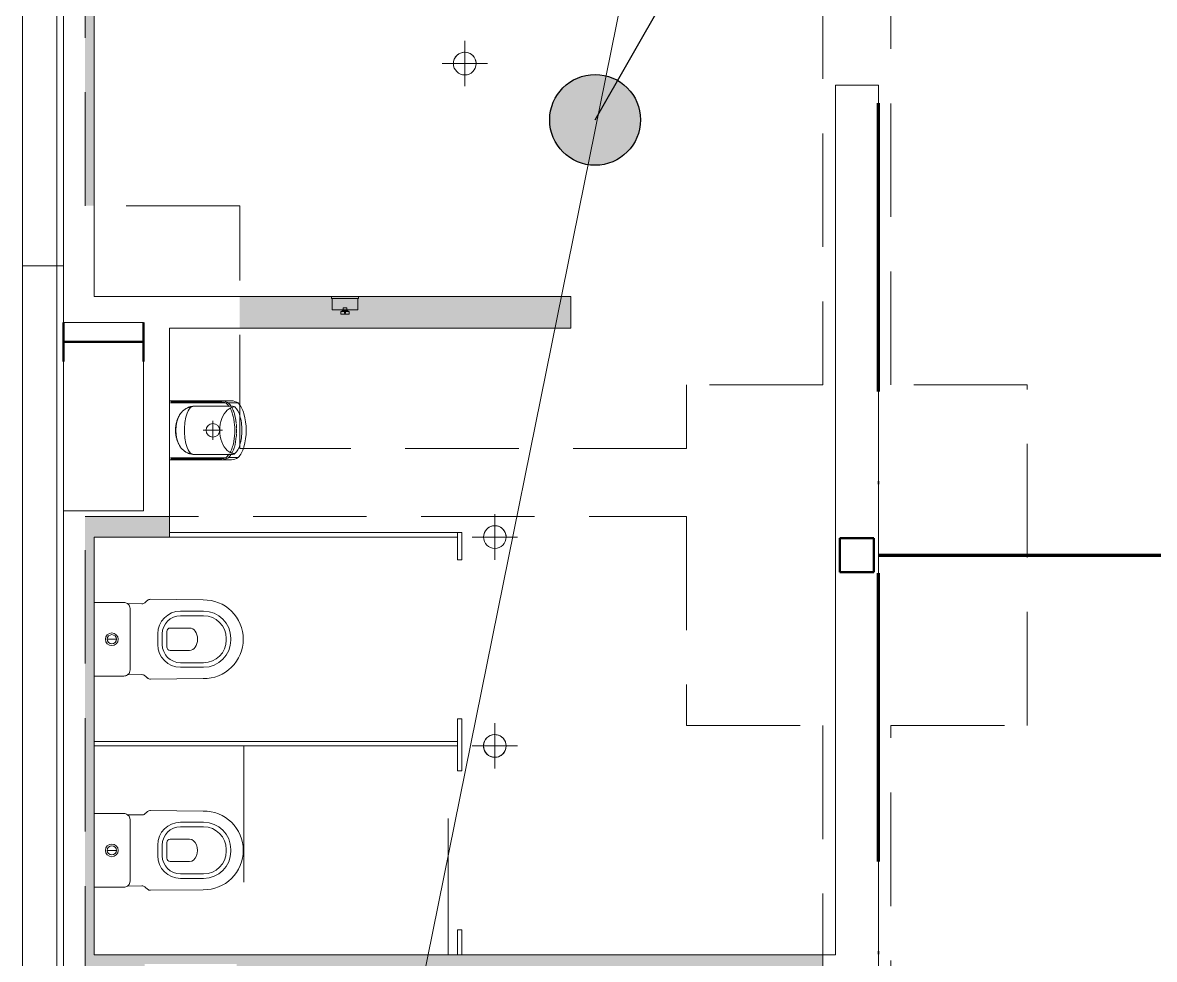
# Model space of a CAD drawing. Header units: millimetres. Extents: x 1606 to 178479, y -4237 to 231581.
# Drawn here: x 39586 to 44571, y 205460 to 209586 of the extents above; entities that cross this region are included whole.
import ezdxf

# ---------------------------------------------------------------- set-up
doc = ezdxf.new("R2010")
doc.units = ezdxf.units.MM
for name, pattern in [('_SGE_Grid Line', [13000, 12000, -500, 0, -500]), ('_SGE_Hidden', [740, 500, -240]), ('Dash', [1000, 600, -400]), ('Dash Dot', [2070, 1270, -400, 0, -400])]:
    doc.linetypes.add(name, pattern=pattern)
for name, color, linetype, lineweight in [('0-1', 7, 'Continuous', 5), ('A-DETL', 90, 'Continuous', 18), ('A-DETL-2', 90, 'Dash Dot', 70), ('A-GENM-1', 9, 'Continuous', 9), ('A-WALL-1', 253, 'Continuous', 18), ('A-WALL-2', 9, 'Continuous', 9), ('A-WALL-3', 113, 'Continuous', 20), ('G-ANNO-TEXT-2', 10, 'Continuous', 25), ('I-WALL-1', 9, 'Continuous', 9), ('I-WALL-2', 253, 'Continuous', 18), ('P-SANR-FIXT-1', 9, 'Continuous', 9), ('P-SANR-FIXT-2', 6, 'Dash', 9), ('S-BEAM-1', 7, '_SGE_Hidden', 18), ('S-COLS', 52, 'Continuous', 18), ('S-COLS-SYMB', 171, 'Continuous', 50), ('S-FNDN-1', 32, '_SGE_Hidden', 18), ('S-GRID-1', 1, '_SGE_Grid Line', 13)]:
    doc.layers.add(name, color=color, linetype=linetype, lineweight=lineweight)
doc.layers.add('A-WALL-PATT-1', color=254, linetype='Continuous', lineweight=35, transparency=1)

# ---------------------------------------------------------------- blocks, each defined once
blk = doc.blocks.new('WYA_PF_WC_Toilet_Ambulant - WC_Exposed Cistern-6055159-WAREHOUSE SLAB PLAN')
at = {"layer": 'P-SANR-FIXT-1'}
for p, q in [((162.3, 0), (-162.3, 0)), ((-162.3, 0), (-162.3, -131.4)), ((162.3, -131.4), (162.3, 0)), ((0, -98), (0, -57.7)), ((-157, -146.5), (-155.9, -210.3)), ((155.9, -210.3), (157, -146.5)), ((0, -159), (-115.5, -159)), ((0, -159), (115.5, -159)), ((-175.9, -248.7), (-173.3, -480.4)), ((173.3, -480.4), (175.9, -248.7)), ((0, -280), (-23.6, -280)), ((0, -280), (23.6, -280)), ((-49.3, -335), (-49.3, -420.5)), ((0, -320), (-34.3, -320)), ((0, -300), (-23.6, -300)), ((0, -300), (23.6, -300)), ((0, -320), (34.3, -320)), ((49.3, -335), (49.3, -420.5)), ((-123.6, -380), (-123.6, -482)), ((-103.6, -380), (-103.6, -482)), ((103.6, -380), (103.6, -482)), ((123.6, -380), (123.6, -482)), ((0, -582), (-3.6, -582)), ((0, -582), (3.6, -582)), ((0, -602), (-3.6, -602)), ((0, -602), (3.6, -602))]:
    blk.add_line(p, q, dxfattribs=at)
for radius in [28, 20.1]:
    blk.add_circle((0, -77.8), radius, dxfattribs=at)
for centre, radius, start, end in [((-138.2, -131.4), 24.1, 180, 218.728), ((-137.9, -134.8), 22.5, 211.539, 261.5271), ((137.9, -134.8), 22.5, 278.4729, 328.461), ((138.2, -131.4), 24.1, 321.272, 360), ((-115.5, 15.3), 174.3, 261.5271, 270), ((115.5, 15.3), 174.3, 270, 278.4729), ((-155.5, -248.5), 20.3, 138.7678, 180.3721), ((-3883.2, 3065.2), 4967.2, 318.3626, 318.5371), ((-176, -210.6), 20.1, 319.06, 0.7974), ((176, -210.6), 20.1, 179.2026, 220.94), ((3883.2, 3065.2), 4967.2, 221.4629, 221.6374), ((155.5, -248.5), 20.3, 359.6279, 41.2322), ((-23.6, -380), 100, 90, 180), ((23.6, -380), 100, 0, 90), ((-23.6, -380), 80, 90, 180), ((-34.3, -335), 15, 90, 180), ((23.6, -380), 80, 0, 90), ((34.3, -335), 15, 0, 90), ((0.3, -483.3), 173.6, 179.0526, 269.9087), ((-3.6, -482), 120, 180, 270), ((-3.6, -482), 100, 180, 270), ((-0.3, -483.3), 173.6, 270.0913, 0.9474), ((3.6, -482), 100, 270, 0), ((3.6, -482), 120, 270, 0)]:
    blk.add_arc(centre, radius, start, end, dxfattribs=at)
blk.add_ellipse((0, -420.5), major_axis=(-49.3, 0), ratio=0.710354, start_param=0, end_param=3.141593, dxfattribs=at)
at = {"layer": 'P-SANR-FIXT-2'}
for p, q in [((-460, -660), (-460, -1560)), ((460, -660), (-460, -660)), ((460, -1560), (460, -660)), ((-460, -1560), (460, -1560))]:
    blk.add_line(p, q, dxfattribs=at)
blk = doc.blocks.new('WYA_PF_WC_Toilet_Caroma Liano - Liano-7272794-WAREHOUSE SLAB PLAN')
at = {"layer": 'P-SANR-FIXT-1'}
for p, q in [((30680.7, 207043.4), (30449, 207046)), ((30331.7, 207032.4), (30200.3, 207032.4)), ((30200.3, 207032.4), (30200.3, 206707.8)), ((30410.5, 207026), (30346.8, 207027.1)), ((30580.3, 206993.7), (30682.3, 206993.7)), ((30359.3, 206870.1), (30359.3, 206985.6)), ((30580.3, 206973.7), (30682.3, 206973.7)), ((30480.3, 206870.1), (30480.3, 206893.7)), ((30500.3, 206870.1), (30500.3, 206893.7)), ((30520.3, 206870.1), (30520.3, 206904.4)), ((30535.3, 206919.4), (30620.8, 206919.4)), ((30298.2, 206870.1), (30258, 206870.1)), ((30359.3, 206870.1), (30359.3, 206754.6)), ((30480.3, 206870.1), (30480.3, 206846.5)), ((30500.3, 206870.1), (30500.3, 206846.5)), ((30520.3, 206870.1), (30520.3, 206835.8)), ((30782.3, 206870.1), (30782.3, 206873.7)), ((30782.3, 206870.1), (30782.3, 206866.5)), ((30802.3, 206870.1), (30802.3, 206873.7)), ((30802.3, 206870.1), (30802.3, 206866.5)), ((30535.3, 206820.8), (30620.8, 206820.8)), ((30580.3, 206766.5), (30682.3, 206766.5)), ((30580.3, 206746.5), (30682.3, 206746.5)), ((30200.3, 206707.8), (30331.7, 206707.8)), ((30346.8, 206713.1), (30410.5, 206714.2)), ((30449, 206694.2), (30680.7, 206696.8))]:
    blk.add_line(p, q, dxfattribs=at)
for radius in [28, 20.1]:
    blk.add_circle((30278.1, 206870.1), radius, dxfattribs=at)
for centre, radius, start, end in [((27135.1, 210753.3), 4967.2, 311.4629, 311.6374), ((30448.8, 207025.6), 20.3, 89.6279, 131.2322), ((30683.6, 206869.8), 173.6, 0.0913, 90.9474), ((30331.7, 207008.3), 24.1, 51.272, 90), ((30335.1, 207008), 22.5, 8.4729, 58.461), ((30185, 206985.6), 174.3, 0, 8.4729), ((30410.9, 207046.1), 20.1, 269.2026, 310.94), ((30580.3, 206893.7), 100, 90, 180), ((30682.3, 206873.7), 120, 0, 90), ((30580.3, 206893.7), 80, 90, 180), ((30682.3, 206873.7), 100, 0, 90), ((30535.3, 206904.4), 15, 90, 180), ((30580.3, 206846.5), 100, 180, 270), ((30580.3, 206846.5), 80, 180, 270), ((30683.6, 206870.4), 173.6, 269.0526, 359.9087), ((30682.3, 206866.5), 100, 270, 0), ((30682.3, 206866.5), 120, 270, 0), ((30535.3, 206835.8), 15, 180, 270), ((30185, 206754.6), 174.3, 351.5271, 0), ((30331.7, 206731.9), 24.1, 270, 308.728), ((30335.1, 206732.2), 22.5, 301.539, 351.5271), ((30410.9, 206694.1), 20.1, 49.06, 90.7974), ((27135.1, 202986.9), 4967.2, 48.3626, 48.5371), ((30448.8, 206714.6), 20.3, 228.7678, 270.3721)]:
    blk.add_arc(centre, radius, start, end, dxfattribs=at)
blk.add_ellipse((30620.8, 206870.1), major_axis=(0, 49.3), ratio=0.710354, start_param=3.141593, end_param=6.283185, dxfattribs=at)
blk = doc.blocks.new('WYA_PF_WC_Urinal - FIXFIT_BATH_WC_Urinal_Caroma_Cube 3-6056063-WAREHOUSE SLAB PLAN')
at = {"layer": 'P-SANR-FIXT-1'}
for p, q in [((-129.9, -230.7), (-129.9, 0)), ((-129.9, 0), (-124.9, 0)), ((-124.9, 0), (-124.9, -2.5)), ((-121.5, 0), (-118.4, 0)), ((118.4, 0), (121.5, 0)), ((121.5, 0), (121.5, -4.3)), ((124.9, -2.5), (124.9, 0)), ((124.9, 0), (129.9, 0)), ((-129.9, 0), (-129.9, -272.9)), ((129.9, 0), (-129.9, 0)), ((-124.9, -7.8), (-124.9, -230.7)), ((-121.5, 0), (-121.5, -4.3)), ((-121.5, -6.9), (-121.5, -247.8)), ((121.5, -6.9), (121.5, -247.8)), ((124.9, -230.7), (124.9, -7.8)), ((129.9, -272.9), (129.9, 0)), ((129.9, 0), (129.9, -230.7)), ((-106.5, -111.6), (-106.5, -272.9)), ((-106.5, -272.9), (-106.5, -111.6)), ((0, -233.5), (0, -148.5)), ((106.5, -272.9), (106.5, -111.6)), ((106.5, -111.6), (106.5, -272.9)), ((-42.5, -191), (42.5, -191)), ((-120.4, -259.7), (-120.4, -301.9)), ((120.4, -259.7), (120.4, -301.9))]:
    blk.add_line(p, q, dxfattribs=at)
at = {"layer": 'P-SANR-FIXT-1', "flags": 128}
for points in [[(-124.9, 0), (-124, 0), (-121.5, 0)], [(-118.4, 0), (-111.6, 0), (-99.9, 0), (-86.5, 0), (-71.9, 0)], [(-71.9, 0), (-43.7, 0), (-14.7, 0), (14.6, 0), (43.7, 0), (71.9, 0)], [(71.9, 0), (86.5, 0), (99.8, 0), (111.6, 0), (118.4, 0)], [(121.5, 0), (124, 0), (124.9, 0)], [(-63.6, -42.1), (-67.2, -44.1), (-70.8, -46.4), (-71.1, -46.5)], [(-56.3, -38.5), (-60, -40.2), (-62.8, -41.7)], [(38.4, -31.8), (34.8, -30.8), (31.2, -29.9), (27.5, -29.1), (23.9, -28.4), (20.2, -27.8), (16.6, -27.4), (12.9, -27), (9.3, -26.7), (5.6, -26.5), (2, -26.4), (-1.7, -26.4), (-5.3, -26.5), (-9, -26.7), (-12.6, -26.9), (-16.3, -27.3), (-19.9, -27.8), (-23.6, -28.4), (-27.2, -29.1), (-30.8, -29.8), (-34.5, -30.7), (-38.1, -31.7), (-41.8, -32.8), (-45.4, -34), (-49.1, -35.4), (-52.7, -36.9), (-55.1, -37.9)], [(53, -37), (49.4, -35.5), (45.7, -34.2), (42.1, -32.9), (38.4, -31.8)], [(62.8, -41.7), (60.3, -40.4), (56.6, -38.6)], [(71.1, -46.5), (67.5, -44.3), (63.9, -42.3)], [(-106.5, -111.6), (-106.3, -106.8), (-105.9, -102.1), (-105.1, -97.4), (-104.2, -92.8), (-102.9, -88.3), (-101.4, -84), (-99.7, -79.8), (-97.8, -75.8), (-96.4, -73.3)], [(-95.6, -71.9), (-93.4, -68.2), (-91.9, -66)], [(95.6, -71.9), (93.4, -68.2), (91.9, -66)], [(106.5, -111.6), (106.3, -106.8), (105.9, -102.1), (105.1, -97.4), (104.2, -92.8), (102.9, -88.3), (101.4, -84), (99.7, -79.8), (97.8, -75.8), (96.4, -73.3)]]:
    blk.add_lwpolyline(points, dxfattribs=at)
at = {"layer": 'P-SANR-FIXT-1'}
blk.add_circle((0, -191), 30, dxfattribs=at)
for centre, major_axis, ratio, start_param, end_param in [((0, -93), (100.9, 0), 0.648703, 2.368231, 2.717227), ((0, -93), (100.9, 0), 0.648703, 0.789117, 2.352476), ((0, -93), (100.9, 0), 0.648703, 0, 0.773362), ((-50.3, -111.6), (-56.1, 0), 0.761042, 5.833193, 6.283185), ((0, -93), (100.9, 0), 0.648703, 2.717227, 3.141593), ((-38.7, -132.4), (80.9, 0), 0.761042, 1.922267, 2.447265), ((-1.6, -209.3), (188.6, 0), 0.761042, 1.562426, 1.922541), ((1.6, -209.3), (188.6, 0), 0.761042, 1.219052, 1.579167), ((38.7, -132.4), (80.9, 0), 0.761042, 0.694328, 1.219326), ((50.3, -111.6), (56.1, 0), 0.761042, 0, 0.449993), ((-48.7, -230.7), (81.1, 0), 0.761042, 3.141593, 3.385939), ((-48.7, -230.7), (81.1, 0), 0.761042, 3.385939, 3.630285), ((-48.7, -230.7), (76.1, 0), 0.761042, 3.141593, 3.291606), ((-48.7, -230.7), (76.1, 0), 0.761042, 3.291606, 3.441619), ((-37.1, -205.7), (100.9, 0), 0.761042, 3.722328, 3.935032), ((0, -288), (102.8, 0), 0.648703, 0, 3.141593), ((37.1, -205.7), (100.9, 0), 0.761042, 5.489596, 5.70245), ((48.7, -230.7), (-81.1, 0), 0.761042, 2.6529, 3.141593), ((48.7, -230.7), (76.1, 0), 0.761042, 5.983159, 6.133172), ((48.7, -230.7), (76.1, 0), 0.761042, 6.133172, 6.283185), ((-48.7, -272.9), (81.1, 0), 0.761042, 3.141593, 3.630285), ((-37.1, -209.9), (105.9, 0), 0.761042, 3.807702, 3.991948), ((-37.1, -205.7), (100.9, 0), 0.761042, 3.953238, 3.984465), ((-50.3, -272.9), (56.1, 0), 0.761042, 3.141593, 3.502671), ((-37.1, -252.1), (80.9, 0), 0.761042, 3.764242, 4.360918), ((-37.1, -209.9), (105.9, 0), 0.761042, 4.046187, 4.176193), ((-37.1, -205.7), (100.9, 0), 0.761042, 4.081752, 4.124118), ((-37.1, -209.9), (105.9, 0), 0.761042, 4.176193, 4.275056), ((-37.1, -205.7), (100.9, 0), 0.761042, 4.147735, 4.360439), ((-37.1, -209.9), (105.9, 0), 0.761042, 4.282127, 4.360439), ((0, -133), (213.6, 0), 0.761042, 4.360439, 4.584259), ((0, -128.8), (208.6, 0), 0.761042, 4.362871, 4.500439), ((0, -128.8), (208.6, 0), 0.761042, 4.506644, 4.595), ((0, -133), (213.6, 0), 0.761042, 4.594999, 4.640959), ((0, -128.8), (208.6, 0), 0.761042, 4.595, 4.793719), ((0, -133), (213.6, 0), 0.761042, 4.651728, 4.682325), ((0, -133), (213.6, 0), 0.761042, 4.683396, 4.738806), ((0, -133), (213.6, 0), 0.761042, 4.747381, 4.784554), ((0, -128.8), (208.6, 0), 0.761042, 4.794126, 4.82956), ((0, -133), (213.6, 0), 0.761042, 4.792213, 4.856606), ((0, -128.8), (208.6, 0), 0.761042, 4.82956, 5.064121), ((0, -133), (213.6, 0), 0.761042, 4.864454, 5.064118), ((37.1, -252.1), (80.9, 0), 0.761042, 5.06386, 5.660536), ((37.1, -205.7), (100.9, 0), 0.761042, 5.063887, 5.276742), ((37.1, -209.9), (105.9, 0), 0.761042, 5.063893, 5.142056), ((37.1, -209.9), (105.9, 0), 0.761042, 5.157043, 5.248287), ((37.1, -205.7), (100.9, 0), 0.761042, 5.276742, 5.32956), ((37.1, -209.9), (105.9, 0), 0.761042, 5.248409, 5.323688), ((37.1, -209.9), (105.9, 0), 0.761042, 5.342308, 5.378589), ((50.3, -272.9), (-56.1, 0), 0.761042, 2.780515, 3.141593), ((37.1, -205.7), (100.9, 0), 0.761042, 5.44031, 5.47153), ((37.1, -209.9), (105.9, 0), 0.761042, 5.432682, 5.617076), ((48.7, -272.9), (81.1, 0), 0.761042, 5.794493, 6.283185), ((-37.1, -252.1), (105.9, 0), 0.761042, 3.807702, 4.360439), ((0, -175.1), (213.6, 0), 0.761042, 4.360439, 5.064118), ((0, -175.1), (188.6, 0), 0.761042, 4.360645, 4.712389), ((0, -175.1), (188.6, 0), 0.761042, 4.712389, 5.064133), ((37.1, -252.1), (105.9, 0), 0.761042, 5.063893, 5.617076)]:
    blk.add_ellipse(centre, major_axis=major_axis, ratio=ratio, start_param=start_param, end_param=end_param, dxfattribs=at)
blk = doc.blocks.new('PF_Amenities_Soap Dispenser Type 01 - PF_Amenities_Soap Dispenser Type 01-8028927-WAREHOUSE SLAB PLAN')
at = {"layer": 'P-SANR-FIXT-1'}
for p, q in [((-60, 0), (-60, -10)), ((-59.1, 0), (-60, 0)), ((-52.5, 0), (-60, 0)), ((-34.5, 0), (-59.1, 0)), ((-34.5, 0), (-52.5, 0)), ((-34.5, 0), (34.5, 0)), ((60, 0), (34.5, 0)), ((47.2, 0), (34.5, 0)), ((59.1, 0), (47.2, 0)), ((60, 0), (59.1, 0)), ((60, -10), (60, 0)), ((-60, -10), (-59.1, -10)), ((-60, -10), (-59.1, -10)), ((-59.1, -10), (-47.2, -10)), ((-59.1, -10), (-56.6, -10)), ((-56.5, -10), (-56.5, -60)), ((-55.8, -10), (-56.5, -10)), ((-55.8, -10), (-56.5, -10)), ((-53.6, -10), (-55.8, -10)), ((-53.6, -10), (-55.8, -10)), ((-50.1, -10), (-52.7, -10)), ((-47.4, -10), (-52.7, -10)), ((-52.5, -10), (-47.2, -10)), ((-47.4, -10), (-50.1, -10)), ((-47.2, -10), (-41.1, -10)), ((-45.6, -10), (-41.1, -10)), ((-41.1, -10), (-45.5, -10)), ((-41.1, -10), (-45.5, -10)), ((-41.1, -10), (-34.5, -10)), ((-34.5, -10), (-40.2, -10)), ((-34.5, -10), (-40.2, -10)), ((-40.2, -10), (-34.5, -10)), ((34.5, 0), (-34.5, 0)), ((34.5, -10), (-34.5, -10)), ((-34.5, -10), (34.5, -10)), ((34.5, -10), (-34.5, -10)), ((-34.5, -10), (34.5, -10)), ((40.2, -10), (34.5, -10)), ((40.2, -10), (34.5, -10)), ((34.5, -10), (40.2, -10)), ((34.5, -10), (59.1, -10)), ((45.5, -10), (41.1, -10)), ((45.5, -10), (41.1, -10)), ((41.1, -10), (45.6, -10)), ((47.2, -10), (52.5, -10)), ((52.7, -10), (47.4, -10)), ((52.7, -10), (47.4, -10)), ((56.5, -10), (53.6, -10)), ((56.5, -10), (53.6, -10)), ((56.5, -60), (56.5, -10)), ((56.6, -10), (59.1, -10)), ((59.1, -10), (60, -10)), ((59.1, -10), (60, -10)), ((-56.5, -60), (-50.1, -60)), ((-56.5, -60), (-34.5, -60)), ((-50.1, -60), (-34.5, -60)), ((34.5, -60), (-34.5, -60)), ((-34.5, -60), (-13.1, -60)), ((-13.1, -66), (-18, -66)), ((-18, -66), (18, -66)), ((-18, -66), (-18, -78)), ((-18, -66), (-18, -78)), ((18, -78), (-18, -78)), ((-18, -78), (18, -78)), ((-13.1, -60), (13.1, -60)), ((13.1, -60), (-13.1, -60)), ((-13.1, -60), (13.1, -60)), ((-13.1, -60), (-13.1, -65.6)), ((-13.1, -60), (-13.1, -65.6)), ((13.1, -66), (-13.1, -66)), ((-13.1, -66), (13.1, -66)), ((13.1, -66), (-13.1, -66)), ((-10, -60), (-10, -62)), ((10, -60), (-10, -60)), ((10, -60), (-10, -60)), ((-10, -62), (-7.1, -62)), ((-10, -62), (-9.7, -62)), ((-9.7, -62), (-8.7, -62)), ((-8.7, -62), (-7.1, -62)), ((-8, -50), (-8, -60)), ((-8, -50), (4, -50)), ((-8, -50), (0, -50)), ((-8, -60), (-8, -62)), ((-8, -60), (8, -60)), ((-8, -60), (8, -60)), ((-7.7, -60), (-8, -60)), ((-7.7, -60), (-8, -60)), ((7.7, -62), (-8, -62)), ((-7.7, -62), (-8, -62)), ((6.9, -60), (-7.7, -60)), ((-4, -60), (-7.7, -60)), ((-6.9, -62), (-7.7, -62)), ((-7.1, -62), (10, -62)), ((-7.1, -62), (10, -62)), ((-5.6, -62), (-6.9, -62)), ((6.9, -62), (-5.6, -62)), ((0, -60), (-4, -60)), ((2, -70), (-2, -70)), ((-2, -70), (2, -70)), ((-2, -70), (-2, -74)), ((-2, -70), (-2, -74)), ((2, -74), (-2, -74)), ((-2, -74), (2, -74)), ((0, -50), (8, -50)), ((6.9, -60), (0, -60)), ((2, -74), (2, -70)), ((2, -70), (2, -74)), ((4, -50), (6.9, -50)), ((6.9, -50), (8, -50)), ((8, -60), (6.9, -60)), ((8, -60), (6.9, -60)), ((8, -62), (6.9, -62)), ((8, -62), (7.7, -62)), ((8, -60), (8, -50)), ((8, -62), (8, -60)), ((10, -62), (10, -60)), ((13.1, -60), (34.5, -60)), ((13.1, -63.9), (13.1, -60)), ((13.1, -60), (13.1, -63.9)), ((18, -66), (13.1, -66)), ((18, -78), (18, -66)), ((18, -66), (18, -78)), ((34.5, -60), (56.5, -60)), ((34.5, -60), (40.2, -60)), ((40.2, -60), (53.6, -60)), ((53.6, -60), (56.5, -60))]:
    blk.add_line(p, q, dxfattribs=at)
blk = doc.blocks.new('WYA_PF_Floor Waste_Round - 100mm Dia-9222610-WAREHOUSE SLAB PLAN')
at = {"layer": 'P-SANR-FIXT-1'}
for p, q in [((0, 100), (0, -100)), ((100, 0), (-100, 0))]:
    blk.add_line(p, q, dxfattribs=at)
for start, end in [(45, 180), (360, 180), (180, 360), (180, 360), (30, 45), (15, 30), (0, 15)]:
    blk.add_arc((0, 0), 50, start, end, dxfattribs=at)
blk = doc.blocks.new('WYA_PF_Floor Waste_Round - 100mm Dia-V30-WAREHOUSE SLAB PLAN')
at = {"layer": 'P-SANR-FIXT-1'}
for p, q in [((0, 100), (0, -100)), ((100, 0), (-100, 0))]:
    blk.add_line(p, q, dxfattribs=at)
for start, end in [(360, 180), (0, 165), (165, 180), (180, 195), (180, 360), (195, 360)]:
    blk.add_arc((0, 0), 50, start, end, dxfattribs=at)
blk = doc.blocks.new('WYA_PF_Floor Waste_Round - 100mm Dia-V35-WAREHOUSE SLAB PLAN')
at = {"layer": 'P-SANR-FIXT-1'}
for p, q in [((0, 100), (0, -100)), ((100, 0), (-100, 0))]:
    blk.add_line(p, q, dxfattribs=at)
for start, end in [(360, 180), (75, 105), (135, 180), (180, 360), (180, 360), (105, 135), (60, 75), (0, 60)]:
    blk.add_arc((0, 0), 50, start, end, dxfattribs=at)
blk = doc.blocks.new('WAREHOUSE MASS - WAREHOUSE MASS-9325044-WAREHOUSE SLAB PLAN')
at = {"layer": 'A-GENM-1'}
for q in [(18810.1, 6885.7), (18810.1, 33873.2)]:
    blk.add_line((18810.1, 59033.4), q, dxfattribs=at)
blk = doc.blocks.new('23068_Challenger Spec EF_Central_v23_rvt-1-WAREHOUSE SLAB PLAN')
at = {"layer": 'A-WALL-PATT-1'}
h = blk.add_hatch(color=256, dxfattribs=at)
h.paths.add_polyline_path([(30200.3, 208779.1), (30200.3, 211317.6), (30160.3, 211317.6), (30160.3, 208779.1)])
h.paths.add_polyline_path([(30200.3, 211617.6), (30200.3, 213135.1), (30160.3, 213135.1), (30160.3, 211617.6)])
for points in [[(31142.6, 208240.1), (32300.3, 208240.1), (32300.3, 208380.1), (30841.3, 208380.1), (30841.3, 208240.1)], [(30417.3, 207320.1), (30417.3, 207410.1), (30160.3, 207410.1), (30160.3, 207320.1), (30200.3, 207320.1)], [(30532.3, 207320.1), (30532.3, 207410.1), (30417.3, 207410.1), (30417.3, 207320.1)], [(33410.3, 205340.1), (33410.3, 205480.1), (30200.3, 205480.1), (30200.3, 205340.1), (30422.1, 205340.1), (30422.1, 205440.1), (30828.5, 205440.1), (30828.5, 205340.1), (31142.6, 205340.1)]]:
    blk.add_hatch(color=256, dxfattribs=at).paths.add_polyline_path(points)
h = blk.add_hatch(color=256, dxfattribs=at)
h.paths.add_polyline_path([(30200.3, 201845.1), (30200.3, 203502.6), (30160.3, 203502.6), (30160.3, 201845.1)])
h.paths.add_polyline_path([(30184.1, 203802.6), (30200.3, 203802.6), (30200.3, 207320.1), (30160.3, 207320.1), (30160.3, 203802.6)])
at = {"layer": 'A-WALL-1'}
for p, q in [((29885.3, 215270.1), (29885.3, 191610.1)), ((30065.3, 191610.1), (30065.3, 213135.1)), ((33465.3, 209310.1), (33465.3, 205480.1)), ((33655.3, 209310.1), (33465.3, 209310.1)), ((33655.3, 205240.1), (33655.3, 209310.1)), ((30065.3, 208380.1), (30065.3, 208265.1)), ((30532.3, 208380.1), (30200.3, 208380.1)), ((32300.3, 208380.1), (30532.3, 208380.1)), ((32300.3, 208240.1), (32300.3, 208380.1)), ((30065.3, 208265.1), (30417.3, 208265.1)), ((30417.3, 208265.1), (30417.3, 207435.1)), ((30532.3, 208240.1), (32300.3, 208240.1)), ((30532.3, 207920), (30532.3, 208240.1)), ((30532.3, 207660.2), (30532.3, 207920)), ((30532.3, 207320.1), (30532.3, 207660.2)), ((30417.3, 207435.1), (30065.3, 207435.1)), ((30065.3, 207435.1), (30065.3, 207320.1)), ((30200.3, 207320.1), (30417.3, 207320.1)), ((30417.3, 207320.1), (30532.3, 207320.1)), ((33465.3, 205480.1), (30200.3, 205480.1))]:
    blk.add_line(p, q, dxfattribs=at)
at = {"layer": 'A-WALL-2'}
for p, q in [((29885.3, 215270.1), (29885.3, 191610.1)), ((30065.3, 208265.1), (30065.3, 213325.1)), ((33465.3, 209310.1), (33465.3, 205480.1)), ((33655.3, 209310.1), (33465.3, 209310.1)), ((33655.3, 205240.1), (33655.3, 209310.1)), ((30065.3, 208265.1), (30065.3, 208380.1)), ((30532.3, 208380.1), (30200.3, 208380.1)), ((31246.1, 208380.1), (30532.3, 208380.1)), ((31364.4, 208380.1), (31246.1, 208380.1)), ((32300.3, 208380.1), (31364.4, 208380.1)), ((32300.3, 208380.1), (32300.3, 208240.1)), ((30065.3, 207435.1), (30065.3, 208265.1)), ((30065.3, 208265.1), (30417.3, 208265.1)), ((30417.3, 208265.1), (30417.3, 207435.1)), ((30532.3, 208240.1), (32300.3, 208240.1)), ((30532.3, 207920), (30532.3, 208240.1)), ((30532.3, 207660.2), (30532.3, 207920)), ((30532.3, 207340.1), (30532.3, 207660.2)), ((30065.3, 199685.1), (30065.3, 207435.1)), ((30065.3, 207320.1), (30065.3, 207435.1)), ((30417.3, 207435.1), (30065.3, 207435.1)), ((30532.3, 207320.1), (30532.3, 207340.1)), ((30200.3, 207320.1), (30417.3, 207320.1)), ((30532.3, 207320.1), (30417.3, 207320.1)), ((31800.3, 205480.1), (30200.3, 205480.1)), ((31820.3, 205480.1), (31800.3, 205480.1)), ((33465.3, 205480.1), (31820.3, 205480.1))]:
    blk.add_line(p, q, dxfattribs=at)
at = {"layer": 'I-WALL-1'}
for p, q in [((30065.3, 213135.1), (30065.3, 208380.1)), ((30200.3, 208380.1), (30200.3, 210430.1)), ((30532.3, 207320.1), (30532.3, 207340.1)), ((31800.3, 207340.1), (30532.3, 207340.1)), ((31800.3, 207340.1), (31800.3, 207320.1)), ((31800.3, 207340.1), (31820.3, 207340.1)), ((31800.3, 207340.1), (31800.3, 207320.1)), ((31820.3, 207220.1), (31820.3, 207340.1)), ((30065.3, 207320.1), (30065.3, 201345.1)), ((30200.3, 207032.4), (30200.3, 207320.1)), ((30532.3, 207320.1), (31800.3, 207320.1)), ((31800.3, 207320.1), (31800.3, 207220.1)), ((31820.3, 207220.1), (31800.3, 207220.1)), ((30200.3, 206707.8), (30200.3, 207032.4)), ((30200.3, 206420.1), (30200.3, 206707.8)), ((31800.3, 206520.1), (31800.3, 206420.1)), ((31800.3, 206520.1), (31820.3, 206520.1)), ((31820.3, 206290.1), (31820.3, 206520.1)), ((30200.3, 206400.1), (30200.3, 206420.1)), ((31800.3, 206420.1), (30200.3, 206420.1)), ((30200.3, 206400.1), (30200.3, 206420.1)), ((30200.3, 206400.1), (31800.3, 206400.1)), ((30200.3, 206102.4), (30200.3, 206400.1)), ((31800.3, 206420.1), (31800.3, 206400.1)), ((31800.3, 206420.1), (31800.3, 206400.1)), ((31800.3, 206400.1), (31800.3, 206290.1)), ((31820.3, 206290.1), (31800.3, 206290.1)), ((30200.3, 205777.8), (30200.3, 206102.4)), ((30200.3, 205480.1), (30200.3, 205777.8)), ((31800.3, 205590.1), (31800.3, 205480.1)), ((31800.3, 205590.1), (31820.3, 205590.1)), ((31820.3, 205480.1), (31820.3, 205590.1)), ((31820.3, 205480.1), (31800.3, 205480.1))]:
    blk.add_line(p, q, dxfattribs=at)
at = {"layer": 'I-WALL-2'}
for p, q in [((30065.3, 213135.1), (30065.3, 208380.1)), ((30200.3, 208380.1), (30200.3, 210430.1)), ((31800.3, 207340.1), (30532.3, 207340.1)), ((30532.3, 207340.1), (30532.3, 207320.1)), ((31820.3, 207340.1), (31800.3, 207340.1)), ((31820.3, 207220.1), (31820.3, 207340.1)), ((30065.3, 207320.1), (30065.3, 201345.1)), ((30200.3, 207032.4), (30200.3, 207320.1)), ((30532.3, 207320.1), (31800.3, 207320.1)), ((31800.3, 207320.1), (31800.3, 207220.1)), ((31800.3, 207220.1), (31820.3, 207220.1)), ((30200.3, 206707.8), (30200.3, 207032.4)), ((30200.3, 206102.4), (30200.3, 206707.8)), ((31800.3, 206520.1), (31800.3, 206420.1)), ((31820.3, 206520.1), (31800.3, 206520.1)), ((31820.3, 206290.1), (31820.3, 206520.1)), ((31800.3, 206420.1), (30200.3, 206420.1)), ((30200.3, 206420.1), (30200.3, 206400.1)), ((30200.3, 206400.1), (31800.3, 206400.1)), ((31800.3, 206400.1), (31800.3, 206290.1)), ((31800.3, 206290.1), (31820.3, 206290.1)), ((30200.3, 205777.8), (30200.3, 206102.4)), ((30200.3, 205480.1), (30200.3, 205777.8)), ((31800.3, 205590.1), (31800.3, 205480.1)), ((31820.3, 205590.1), (31800.3, 205590.1)), ((31820.3, 205480.1), (31820.3, 205590.1)), ((31800.3, 205480.1), (31820.3, 205480.1))]:
    blk.add_line(p, q, dxfattribs=at)
at = {"layer": 'A-GENM-1'}
blk.add_blockref('WAREHOUSE MASS - WAREHOUSE MASS-9325044-WAREHOUSE SLAB PLAN', (11225.2, 156251.9), dxfattribs=at)
at = {"layer": 'P-SANR-FIXT-1'}
for name, p in [('WYA_PF_Floor Waste_Round - 100mm Dia-9222610-WAREHOUSE SLAB PLAN', (31832.8, 209405.1)), ('PF_Amenities_Soap Dispenser Type 01 - PF_Amenities_Soap Dispenser Type 01-8028927-WAREHOUSE SLAB PLAN', (31305.3, 208380.1)), ('WYA_PF_Floor Waste_Round - 100mm Dia-V35-WAREHOUSE SLAB PLAN', (31965.3, 207320.1)), ('WYA_PF_WC_Toilet_Caroma Liano - Liano-7272794-WAREHOUSE SLAB PLAN', (0, 0)), ('WYA_PF_Floor Waste_Round - 100mm Dia-V30-WAREHOUSE SLAB PLAN', (31965.3, 206400.1))]:
    blk.add_blockref(name, p, dxfattribs=at)
at = {"layer": 'P-SANR-FIXT-1', "rotation": 89.9999999999999}
for name, p in [('WYA_PF_WC_Urinal - FIXFIT_BATH_WC_Urinal_Caroma_Cube 3-6056063-WAREHOUSE SLAB PLAN', (30532.3, 207790.1)), ('WYA_PF_WC_Toilet_Ambulant - WC_Exposed Cistern-6055159-WAREHOUSE SLAB PLAN', (30200.3, 205940.1))]:
    blk.add_blockref(name, p, dxfattribs=at)
blk = doc.blocks.new('SGE_SCL-Column-Steel-UB - C2 - 360UB44_7-2216719-WAREHOUSE SLAB PLAN')
at = {"layer": 'S-COLS-SYMB'}
for p, q in [((-85.5, 176), (85.5, 176)), ((0, 176), (0, -176)), ((85.5, -176), (-85.5, -176))]:
    blk.add_line(p, q, dxfattribs=at)
blk = doc.blocks.new('SGE_SCL-Column-Steel-SHS - OC2 - 150x9_0 SHS-2709418-WAREHOUSE SLAB PLAN')
at = {"layer": 'S-COLS-SYMB'}
for p, q in [((-75, -75), (-75, 75)), ((-75, 75), (75, 75)), ((75, 75), (75, -75)), ((75, -75), (-75, -75))]:
    blk.add_line(p, q, dxfattribs=at)

msp = doc.modelspace()

# ---------------------------------------------------------------- hatches: boundary and pattern name
at = {"layer": 'G-ANNO-TEXT-2'}
h = msp.add_hatch(color=256, dxfattribs=at)
edge = h.paths.add_edge_path()
edge.add_arc((42107.6, 209157.3), 200, 0, 360)

# ---------------------------------------------------------------- linework, layer by layer
at = {"layer": 'A-DETL'}
msp.add_line((43356, 215275.1), (40196, 199680.1), dxfattribs=at)
at = {"layer": 'A-DETL-2'}
for p, q in [((43356, 199680.1), (43356, 215275.1)), ((43356, 207240.1), (48991, 207240.1))]:
    msp.add_line(p, q, dxfattribs=at)
at = {"layer": 'A-WALL-3'}
for p, q in [((39586, 215275.1), (39586, 191610.1)), ((39766, 191610.1), (39766, 215275.1)), ((39586, 208515.1), (39766, 208515.1))]:
    msp.add_line(p, q, dxfattribs=at)
at = {"layer": 'G-ANNO-TEXT-2'}
msp.add_line((42107.6, 209157.3), (49558.4, 222180), dxfattribs=at)
msp.add_circle((42107.6, 209157.3), 200, dxfattribs=at)
at = {"layer": 'S-BEAM-1'}
for p, q in [((43411, 207990.1), (43411, 212485.1)), ((39861, 208779.1), (39861, 211317.6)), ((43111, 211317.6), (43111, 207990.1)), ((42511, 207710.1), (40542, 207710.1)), ((39861, 203802.6), (39861, 207410.1)), ((39861, 207410.1), (42511, 207410.1)), ((43111, 206490.1), (43111, 203802.6)), ((43411, 201995.1), (43411, 206490.1))]:
    msp.add_line(p, q, dxfattribs=at)
at = {"layer": 'S-FNDN-1'}
for p, q in [((40542, 208779.1), (39861, 208779.1)), ((40542, 207710.1), (40542, 208779.1)), ((43111, 207990.1), (42511, 207990.1)), ((42511, 207990.1), (42511, 207710.1)), ((44011, 207990.1), (43411, 207990.1)), ((44011, 206490.1), (44011, 207990.1)), ((42511, 207410.1), (42511, 206490.1)), ((42511, 206490.1), (43111, 206490.1)), ((43411, 206490.1), (44011, 206490.1))]:
    msp.add_line(p, q, dxfattribs=at)
at = {"layer": 'S-GRID-1'}
msp.add_line((39586, 228981.4), (39586, 152677.4), dxfattribs=at)

# ---------------------------------------------------------------- block references
at = {"layer": '0-1'}
msp.add_blockref('23068_Challenger Spec EF_Central_v23_rvt-1-WAREHOUSE SLAB PLAN', (9700.7, 0), dxfattribs=at)
at = {"layer": 'S-COLS', "rotation": 270.0000000000003}
msp.add_blockref('SGE_SCL-Column-Steel-UB - C2 - 360UB44_7-2216719-WAREHOUSE SLAB PLAN', (39942, 208179.1), dxfattribs=at)
at = {"layer": 'S-COLS'}
msp.add_blockref('SGE_SCL-Column-Steel-SHS - OC2 - 150x9_0 SHS-2709418-WAREHOUSE SLAB PLAN', (43261, 207240.1), dxfattribs=at)

doc.saveas('drawing.dxf')
